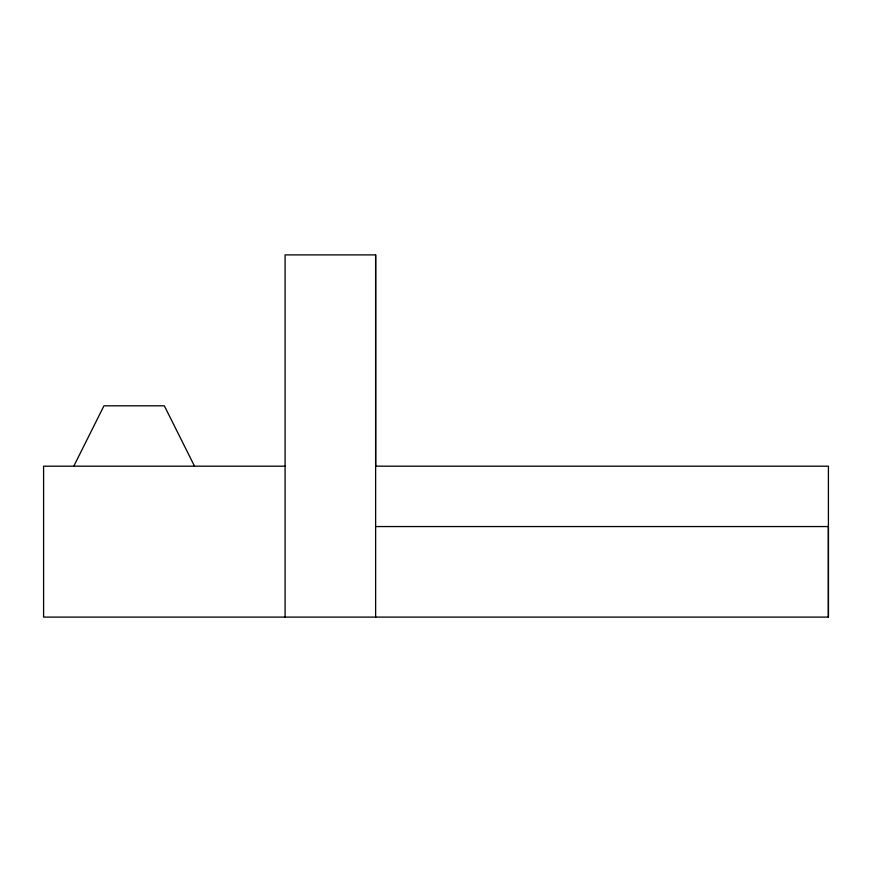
<?xml version="1.0" encoding="UTF-8"?>
<svg xmlns="http://www.w3.org/2000/svg" width="872" height="872" viewBox="0 0 872 872"><rect width="100%" height="100%" fill="white"/><g stroke="black" fill="none" stroke-linecap="round" stroke-linejoin="round"><path stroke-width="1.31" d="M375.636 617.104L375.636 254.897L285.079 254.897L285.079 617.104M375.636 466.793L375.636 254.897M285.079 466.182L43.6 466.182L43.6 617.104L828.4 617.104L828.4 526.557L375.636 526.557M73.782 466.182L103.964 405.818L164.339 405.818L194.521 466.182M375.636 466.182L828.4 466.182L828.4 617.104"/></g></svg>
